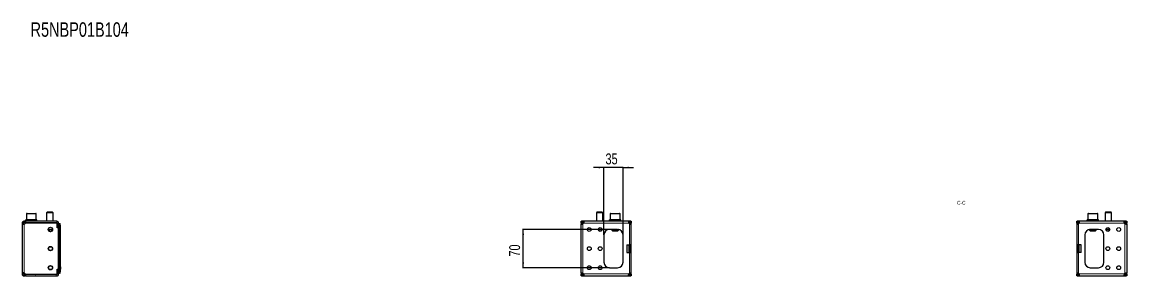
# Model space of a CAD drawing. Header units: millimetres. Extents: x -438 to 3468, y -470 to 660.
# Drawn here: x 1444 to 3468, y 195 to 660 of the extents above; entities that cross this region are included whole.
import ezdxf

# ---------------------------------------------------------------- set-up
doc = ezdxf.new("R2010")
doc.units = ezdxf.units.MM
doc.layers.add('FORMAT', color=7, linetype='Continuous')
doc.styles.add('SLDTEXTSTYLE0', font='TXT', dxfattribs={"width": 0.75})
doc.dimstyles.new('SLDDIMSTYLE0', dxfattribs={"dimtxt": 20, "dimasz": 10, "dimexe": 0, "dimexo": 0.0625, "dimgap": 5, "dimtad": 2, "dimdec": 1, "dimrnd": 1e-09, "dimzin": 12, "dimdsep": 46, "dimtxsty": 'SLDTEXTSTYLE0', "dimsah": 1, "dimcen": 0.09, "dimadec": 0, "dimazin": 3, "dimtfac": 1, "dimtofl": 0, "dimtmove": 0, "dimatfit": 3, "dimfxl": 0, "dimfrac": 2, "dimtolj": 1, "dimtzin": 12, "dimarcsym": 0})
doc.dimstyles.new('SLDDIMSTYLE1', dxfattribs={"dimtxt": 20, "dimasz": 10, "dimexe": 0, "dimexo": 0.0625, "dimgap": 5, "dimtad": 2, "dimdec": 1, "dimrnd": 1e-09, "dimzin": 12, "dimdsep": 46, "dimtxsty": 'SLDTEXTSTYLE0', "dimsah": 1, "dimcen": 0.09, "dimadec": 0, "dimazin": 3, "dimtfac": 1, "dimtmove": 0, "dimatfit": 0, "dimfxl": 0, "dimfrac": 2, "dimtolj": 1, "dimtzin": 12, "dimarcsym": 0})

# ---------------------------------------------------------------- blocks, each defined once
blk = doc.blocks.new('_D_9')
at = {"layer": 'FORMAT'}
for p, q in [((2509.9, 393.4), (2490.7, 393.4)), ((2509.9, 270), (2509.9, 394.4)), ((2544.9, 393.4), (2509.9, 393.4)), ((2544.9, 270), (2544.9, 394.4)), ((2544.9, 393.4), (2564.2, 393.4))]:
    blk.add_line(p, q, dxfattribs=at)
for points in [[(2509.9, 393.4), (2499.9, 395), (2499.9, 391.9)], [(2544.9, 393.4), (2554.9, 391.9), (2554.9, 395)]]:
    blk.add_solid(points, dxfattribs=at)
at = {"layer": 'FORMAT', "insert": (2512.7, 419.2), "char_height": 20, "attachment_point": 1, "style": 'SLDTEXTSTYLE0'}
blk.add_mtext('35', dxfattribs=at)
blk = doc.blocks.new('_D_10')
at = {"layer": 'FORMAT'}
for p, q in [((2519.9, 279.9), (2360.9, 279.9)), ((2361.9, 209.9), (2361.9, 279.9)), ((2519.9, 209.9), (2360.9, 209.9))]:
    blk.add_line(p, q, dxfattribs=at)
for points in [[(2361.9, 279.9), (2360.4, 269.9), (2363.5, 269.9)], [(2361.9, 209.9), (2363.5, 219.9), (2360.4, 219.9)]]:
    blk.add_solid(points, dxfattribs=at)
at = {"layer": 'FORMAT', "insert": (2336.2, 230.2), "char_height": 20, "attachment_point": 1, "rotation": 90, "style": 'SLDTEXTSTYLE0'}
blk.add_mtext('70', dxfattribs=at)

msp = doc.modelspace()

# ---------------------------------------------------------------- linework, layer by layer
at = {"color": 7, "linetype": 'Continuous', "lineweight": 25}
for p, q in [((1451.91, 308.45), (1451.91, 297.45)), ((1452.91, 309.45), (1468.91, 309.45)), ((1469.91, 297.45), (1469.91, 308.45)), ((1489.99, 311.45), (1488.91, 310.37)), ((1488.91, 310.37), (1488.91, 294.95)), ((1500.91, 310.37), (1488.91, 310.37)), ((1499.84, 311.45), (1489.99, 311.45)), ((1500.91, 310.37), (1499.84, 311.45)), ((1500.91, 294.95), (1500.91, 310.37)), ((2497.02, 311.45), (2495.95, 310.37)), ((2495.95, 310.37), (2495.95, 294.95)), ((2507.95, 310.37), (2495.95, 310.37)), ((2506.87, 311.45), (2497.02, 311.45)), ((2507.95, 310.37), (2506.87, 311.45)), ((2507.95, 294.95), (2507.95, 310.37)), ((2521.45, 308.45), (2521.45, 297.45)), ((2522.45, 309.45), (2530.84, 309.45)), ((2530.84, 309.45), (2538.45, 309.45)), ((2539.45, 297.45), (2539.45, 308.45)), ((3396.45, 308.45), (3396.45, 297.45)), ((3397.45, 309.45), (3405.79, 309.45)), ((3405.79, 309.45), (3413.45, 309.45)), ((3414.45, 297.45), (3414.45, 308.45)), ((3429.02, 311.45), (3427.95, 310.37)), ((3427.95, 310.37), (3427.95, 294.95)), ((3439.95, 310.37), (3427.95, 310.37)), ((3438.87, 311.45), (3429.02, 311.45)), ((3439.95, 310.37), (3438.87, 311.45)), ((3439.95, 294.95), (3439.95, 310.37)), ((1446.41, 291.45), (1443.91, 291.45)), ((1443.91, 291.45), (1443.91, 290.23)), ((1443.91, 290.23), (1443.91, 199.67)), ((1446.41, 290.23), (1443.91, 290.23)), ((1446.41, 291.45), (1446.41, 290.23)), ((1447.41, 292.45), (1447.41, 294.95)), ((1449.82, 294.95), (1447.41, 294.95)), ((1449.82, 292.45), (1447.41, 292.45)), ((1449.82, 294.95), (1449.82, 292.45)), ((1449.82, 294.95), (1450.82, 294.95)), ((1450.82, 292.45), (1449.82, 292.45)), ((1450.66, 297.45), (1450.66, 296.45)), ((1450.66, 297.45), (1450.67, 297.45)), ((1450.66, 296.45), (1450.67, 296.45)), ((1450.67, 297.45), (1450.67, 297.2)), ((1451.46, 297.45), (1450.67, 297.45)), ((1450.67, 296.45), (1450.67, 296.7)), ((1451.46, 296.45), (1450.67, 296.45)), ((1507.41, 294.95), (1450.82, 294.95)), ((1450.82, 292.45), (1507.41, 292.45)), ((1450.84, 292.35), (1505.81, 292.35)), ((1451.46, 297.45), (1451.56, 297.45)), ((1451.46, 296.45), (1451.56, 296.45)), ((1451.56, 297.45), (1451.56, 297.2)), ((1453.7, 297.45), (1451.56, 297.45)), ((1451.56, 296.45), (1451.56, 296.7)), ((1453.7, 296.45), (1451.56, 296.45)), ((1453.7, 297.45), (1453.88, 297.45)), ((1453.7, 296.45), (1453.88, 296.45)), ((1453.88, 297.45), (1453.88, 297.2)), ((1457.04, 297.45), (1453.88, 297.45)), ((1453.88, 296.45), (1453.88, 296.7)), ((1457.04, 296.45), (1453.88, 296.45)), ((1454.91, 296.45), (1454.91, 294.95)), ((1457.04, 297.45), (1457.27, 297.45)), ((1457.04, 296.45), (1457.27, 296.45)), ((1457.27, 297.45), (1457.27, 297.2)), ((1460.97, 297.45), (1457.27, 297.45)), ((1457.27, 296.45), (1457.27, 296.7)), ((1460.97, 296.45), (1457.27, 296.45)), ((1460.97, 297.45), (1461.05, 297.45)), ((1460.97, 296.45), (1461.14, 296.45)), ((1461.14, 296.45), (1461.22, 296.45)), ((1461.18, 297.45), (1461.22, 297.45)), ((1461.22, 297.45), (1461.22, 297.2)), ((1464.89, 297.45), (1461.22, 297.45)), ((1461.22, 296.45), (1461.22, 296.7)), ((1464.89, 296.45), (1461.22, 296.45)), ((1464.89, 297.45), (1465.11, 297.45)), ((1464.89, 296.45), (1465.11, 296.45)), ((1465.11, 297.45), (1465.11, 297.2)), ((1468.2, 297.45), (1465.11, 297.45)), ((1465.11, 296.45), (1465.11, 296.7)), ((1468.2, 296.45), (1465.11, 296.45)), ((1466.91, 294.95), (1466.91, 296.45)), ((1468.2, 297.45), (1468.37, 297.45)), ((1468.2, 296.45), (1468.37, 296.45)), ((1468.37, 297.45), (1468.37, 297.2)), ((1470.4, 297.45), (1468.37, 297.45)), ((1468.37, 296.45), (1468.37, 296.7)), ((1470.4, 296.45), (1468.37, 296.45)), ((1470.4, 297.45), (1470.5, 297.45)), ((1470.4, 296.45), (1470.5, 296.45)), ((1470.5, 297.45), (1470.5, 297.2)), ((1471.16, 297.45), (1470.5, 297.45)), ((1470.5, 296.45), (1470.5, 296.7)), ((1471.16, 296.45), (1470.5, 296.45)), ((1471.16, 296.45), (1471.16, 297.45)), ((1484.66, 292.45), (1484.66, 292.35)), ((1484.96, 292.45), (1484.96, 292.35)), ((1486.64, 292.45), (1486.64, 292.35)), ((1489.59, 292.45), (1489.59, 292.35)), ((1493.35, 292.45), (1493.35, 292.35)), ((1497.34, 292.45), (1497.34, 292.35)), ((1500.97, 292.45), (1500.97, 292.35)), ((1503.67, 292.45), (1503.67, 292.35)), ((1505.04, 292.45), (1505.04, 292.35)), ((1505.16, 292.35), (1505.16, 292.45)), ((1508.31, 282.85), (1508.31, 289.85)), ((1508.31, 284.43), (1508.41, 284.21)), ((1508.41, 291.45), (1508.41, 283.5)), ((1510.91, 283.5), (1508.41, 283.5)), ((1510.91, 291.45), (1510.91, 283.5)), ((1510.91, 291.2), (1511.11, 291.2)), ((1510.91, 201.47), (1510.91, 288.92)), ((1511.11, 291.2), (1512.8, 290.74)), ((1511.11, 202.1), (1511.11, 288.3)), ((1513.91, 287.85), (1513.91, 289.3)), ((1513.91, 287.85), (1513.91, 213.4)), ((2467.95, 292.45), (2467.95, 294.95)), ((2467.95, 294.95), (2469.06, 294.95)), ((2469.06, 292.45), (2467.95, 292.45)), ((2467.95, 292.45), (2467.95, 292.35)), ((2467.95, 292.35), (2470.45, 292.35)), ((2467.95, 291.74), (2467.95, 292.35)), ((2467.95, 291.74), (2467.95, 289.67)), ((2467.95, 200.22), (2467.95, 289.67)), ((2467.95, 289.67), (2469.04, 289.67)), ((2472.78, 294.95), (2469.06, 294.95)), ((2472.78, 292.45), (2469.06, 292.45)), ((2470.45, 292.35), (2470.45, 291.74)), ((2470.45, 291.74), (2470.45, 289.92)), ((2555.12, 294.95), (2472.78, 294.95)), ((2472.78, 294.95), (2472.78, 292.73)), ((2520.2, 297.45), (2520.2, 296.45)), ((2520.2, 297.45), (2520.21, 297.45)), ((2520.2, 296.45), (2520.21, 296.45)), ((2520.21, 297.45), (2520.21, 297.2)), ((2521.03, 297.45), (2520.21, 297.45)), ((2520.21, 296.45), (2520.21, 296.7)), ((2521.03, 296.45), (2520.21, 296.45)), ((2521.03, 297.45), (2521.13, 297.45)), ((2521.03, 296.45), (2521.13, 296.45)), ((2521.13, 297.45), (2521.13, 297.2)), ((2523.3, 297.45), (2521.13, 297.45)), ((2521.13, 296.45), (2521.13, 296.7)), ((2523.3, 296.45), (2521.13, 296.45)), ((2523.3, 297.45), (2523.48, 297.45)), ((2523.3, 296.45), (2523.48, 296.45)), ((2523.48, 297.45), (2523.48, 297.2)), ((2526.66, 297.45), (2523.48, 297.45)), ((2523.48, 296.45), (2523.48, 296.7)), ((2526.66, 296.45), (2523.48, 296.45)), ((2524.45, 296.45), (2524.45, 294.95)), ((2526.66, 297.45), (2526.89, 297.45)), ((2526.66, 296.45), (2526.89, 296.45)), ((2526.89, 297.45), (2526.89, 297.2)), ((2530.59, 297.45), (2526.89, 297.45)), ((2526.89, 296.45), (2526.89, 296.7)), ((2530.59, 296.45), (2526.89, 296.45)), ((2530.59, 297.45), (2530.89, 297.45)), ((2530.59, 297.45), (2530.67, 297.45)), ((2530.59, 296.45), (2530.74, 296.45)), ((2530.74, 296.45), (2530.84, 296.45)), ((2530.79, 297.45), (2530.84, 297.45)), ((2530.84, 297.45), (2530.84, 297.2)), ((2534.5, 297.45), (2530.84, 297.45)), ((2530.84, 296.45), (2530.84, 296.7)), ((2534.5, 296.45), (2530.84, 296.45)), ((2534.5, 297.45), (2534.73, 297.45)), ((2534.5, 296.45), (2534.73, 296.45)), ((2534.73, 297.45), (2534.73, 297.2)), ((2537.79, 297.45), (2534.73, 297.45)), ((2534.73, 296.45), (2534.73, 296.7)), ((2537.79, 296.45), (2534.73, 296.45)), ((2536.45, 294.95), (2536.45, 296.45)), ((2537.79, 297.45), (2537.97, 297.45)), ((2537.79, 296.45), (2537.97, 296.45)), ((2537.97, 297.45), (2537.97, 297.2)), ((2539.97, 297.45), (2537.97, 297.45)), ((2537.97, 296.45), (2537.97, 296.7)), ((2539.97, 296.45), (2537.97, 296.45)), ((2539.97, 297.45), (2540.06, 297.45)), ((2539.97, 296.45), (2540.06, 296.45)), ((2540.06, 297.45), (2540.06, 297.2)), ((2540.7, 297.45), (2540.06, 297.45)), ((2540.06, 296.45), (2540.06, 296.7)), ((2540.7, 296.45), (2540.06, 296.45)), ((2540.7, 296.45), (2540.7, 297.45)), ((2555.12, 294.95), (2555.12, 292.45)), ((2558.84, 294.95), (2555.12, 294.95)), ((2558.84, 292.45), (2555.12, 292.45)), ((2557.45, 292.35), (2559.95, 292.35)), ((2557.45, 291.74), (2557.45, 292.35)), ((2557.45, 289.9), (2557.45, 291.74)), ((2558.84, 294.95), (2559.95, 294.95)), ((2559.95, 292.45), (2558.84, 292.45)), ((2559.95, 294.95), (2559.95, 292.45)), ((2559.95, 292.35), (2559.95, 292.45)), ((2559.95, 292.35), (2559.95, 291.74)), ((2559.95, 289.67), (2559.95, 291.74)), ((2559.95, 251.95), (2559.95, 289.67)), ((3375.95, 292.45), (3375.95, 294.95)), ((3375.95, 294.95), (3377.06, 294.95)), ((3377.06, 292.45), (3375.95, 292.45)), ((3375.95, 292.45), (3375.95, 292.35)), ((3375.95, 292.35), (3378.45, 292.35)), ((3375.95, 291.74), (3375.95, 292.35)), ((3375.95, 291.74), (3375.95, 289.67)), ((3375.95, 289.67), (3377.04, 289.67)), ((3375.95, 289.67), (3375.95, 251.95)), ((3380.78, 294.95), (3377.06, 294.95)), ((3380.78, 292.45), (3377.06, 292.45)), ((3378.45, 292.35), (3378.45, 291.74)), ((3378.45, 291.74), (3378.45, 289.92)), ((3380.78, 294.95), (3380.78, 292.73)), ((3463.12, 294.95), (3380.78, 294.95)), ((3395.2, 297.45), (3395.2, 296.45)), ((3395.2, 297.45), (3395.21, 297.45)), ((3395.2, 296.45), (3395.21, 296.45)), ((3395.21, 297.45), (3395.21, 297.2)), ((3396.04, 297.45), (3395.21, 297.45)), ((3395.21, 296.45), (3395.21, 296.7)), ((3396.04, 296.45), (3395.21, 296.45)), ((3396.04, 297.45), (3396.14, 297.45)), ((3396.04, 296.45), (3396.14, 296.45)), ((3396.14, 297.45), (3396.14, 297.2)), ((3398.3, 297.45), (3396.14, 297.45)), ((3396.14, 296.45), (3396.14, 296.7)), ((3398.3, 296.45), (3396.14, 296.45)), ((3398.3, 297.45), (3398.49, 297.45)), ((3398.3, 296.45), (3398.49, 296.45)), ((3398.49, 297.45), (3398.49, 297.2)), ((3401.66, 297.45), (3398.49, 297.45)), ((3398.49, 296.45), (3398.49, 296.7)), ((3401.66, 296.45), (3398.49, 296.45)), ((3399.45, 296.45), (3399.45, 294.95)), ((3401.66, 297.45), (3401.89, 297.45)), ((3401.66, 296.45), (3401.89, 296.45)), ((3401.89, 297.45), (3401.89, 297.2)), ((3405.59, 297.45), (3401.89, 297.45)), ((3401.89, 296.45), (3401.89, 296.7)), ((3405.59, 296.45), (3401.89, 296.45)), ((3405.59, 297.45), (3405.83, 297.45)), ((3405.59, 297.45), (3405.67, 297.45)), ((3405.59, 296.45), (3405.75, 296.45)), ((3405.75, 296.45), (3405.84, 296.45)), ((3405.8, 297.45), (3405.84, 297.45)), ((3405.84, 297.45), (3405.84, 297.2)), ((3409.5, 297.45), (3405.84, 297.45)), ((3405.84, 296.45), (3405.84, 296.7)), ((3409.5, 296.45), (3405.84, 296.45)), ((3409.5, 297.45), (3409.73, 297.45)), ((3409.5, 296.45), (3409.73, 296.45)), ((3409.73, 297.45), (3409.73, 297.2)), ((3412.8, 297.45), (3409.73, 297.45)), ((3409.73, 296.45), (3409.73, 296.7)), ((3412.8, 296.45), (3409.73, 296.45)), ((3411.45, 294.95), (3411.45, 296.45)), ((3412.8, 297.45), (3412.97, 297.45)), ((3412.8, 296.45), (3412.97, 296.45)), ((3412.97, 297.45), (3412.97, 297.2)), ((3414.97, 297.45), (3412.97, 297.45)), ((3412.97, 296.45), (3412.97, 296.7)), ((3414.97, 296.45), (3412.97, 296.45)), ((3414.97, 297.45), (3415.06, 297.45)), ((3414.97, 296.45), (3415.06, 296.45)), ((3415.06, 297.45), (3415.06, 297.2)), ((3415.7, 297.45), (3415.06, 297.45)), ((3415.06, 296.45), (3415.06, 296.7)), ((3415.7, 296.45), (3415.06, 296.45)), ((3415.7, 296.45), (3415.7, 297.45)), ((3463.12, 292.45), (3463.12, 294.95)), ((3466.84, 294.95), (3463.12, 294.95)), ((3466.84, 292.45), (3463.12, 292.45)), ((3465.45, 292.35), (3467.95, 292.35)), ((3465.45, 291.74), (3465.45, 292.35)), ((3465.45, 289.9), (3465.45, 291.74)), ((3466.84, 294.95), (3467.95, 294.95)), ((3467.95, 292.45), (3466.84, 292.45)), ((3467.95, 294.95), (3467.95, 292.45)), ((3467.95, 292.35), (3467.95, 292.45)), ((3467.95, 292.35), (3467.95, 291.74)), ((3467.95, 289.67), (3467.95, 291.74)), ((3467.95, 289.67), (3467.95, 200.22)), ((1499.88, 279.45), (1491.95, 279.45)), ((1510.91, 282.85), (1508.31, 282.85)), ((1510.91, 282.85), (1510.91, 207.05)), ((2506.41, 279.45), (2499.48, 279.45)), ((2509.95, 269.95), (2509.95, 219.95)), ((2534.95, 279.95), (2519.95, 279.95)), ((2521.62, 279.85), (2521.6, 279.85)), ((2521.62, 279.85), (2521.62, 279.85)), ((2521.72, 279.85), (2521.62, 279.85)), ((2521.72, 279.95), (2521.72, 279.85)), ((2524.97, 279.85), (2521.72, 279.85)), ((2524.45, 279.85), (2524.45, 278.52)), ((2524.45, 278.52), (2525.52, 277.45)), ((2524.45, 278.52), (2530.74, 278.52)), ((2524.97, 279.85), (2526.87, 279.85)), ((2525.52, 277.45), (2530.69, 277.45)), ((2527.43, 279.85), (2526.87, 279.85)), ((2533.47, 279.85), (2527.43, 279.85)), ((2530.69, 277.45), (2535.37, 277.45)), ((2530.74, 278.52), (2536.45, 278.52)), ((2534.02, 279.85), (2533.47, 279.85)), ((2534.02, 279.85), (2535.92, 279.85)), ((2535.37, 277.45), (2536.45, 278.52)), ((2536.36, 279.85), (2535.92, 279.85)), ((2536.45, 278.52), (2536.45, 279.83)), ((2544.95, 219.95), (2544.95, 269.95)), ((3390.95, 269.95), (3390.95, 219.95)), ((3399.45, 279.83), (3399.45, 278.52)), ((3399.45, 278.52), (3400.52, 277.45)), ((3399.45, 278.52), (3405.7, 278.52)), ((3399.97, 279.85), (3399.54, 279.85)), ((3399.97, 279.85), (3401.87, 279.85)), ((3400.52, 277.45), (3405.66, 277.45)), ((3415.95, 279.95), (3400.95, 279.95)), ((3402.43, 279.85), (3401.87, 279.85)), ((3408.47, 279.85), (3402.43, 279.85)), ((3405.66, 277.45), (3410.37, 277.45)), ((3405.7, 278.52), (3411.45, 278.52)), ((3409.02, 279.85), (3408.47, 279.85)), ((3409.02, 279.85), (3410.92, 279.85)), ((3410.37, 277.45), (3411.45, 278.52)), ((3414.18, 279.85), (3410.92, 279.85)), ((3411.45, 278.52), (3411.45, 279.85)), ((3414.18, 279.85), (3414.18, 279.95)), ((3414.28, 279.85), (3414.18, 279.85)), ((3414.3, 279.85), (3414.28, 279.85)), ((3414.28, 279.85), (3414.28, 279.85)), ((3425.95, 219.95), (3425.95, 269.95)), ((3436.41, 279.45), (3429.48, 279.45)), ((2551.95, 251.95), (2556.45, 251.95)), ((2551.95, 251.95), (2551.95, 237.95)), ((2559.95, 251.95), (2556.45, 251.95)), ((2557.45, 237.95), (2557.45, 251.95)), ((2559.95, 237.95), (2559.95, 251.95)), ((3379.45, 251.95), (3375.95, 251.95)), ((3375.95, 251.95), (3375.95, 237.95)), ((3378.45, 251.95), (3378.45, 237.95)), ((3383.95, 251.95), (3379.45, 251.95)), ((3383.95, 237.95), (3383.95, 251.95)), ((2551.95, 237.95), (2556.45, 237.95)), ((2556.45, 237.95), (2559.95, 237.95)), ((2559.95, 200.22), (2559.95, 237.95)), ((3375.95, 237.95), (3379.45, 237.95)), ((3375.95, 237.95), (3375.95, 200.22)), ((3383.95, 237.95), (3379.45, 237.95)), ((1508.31, 207.05), (1510.91, 207.05)), ((1508.31, 200.05), (1508.31, 207.05)), ((1508.31, 205.97), (1508.41, 206.18)), ((1508.41, 206.4), (1508.41, 198.45)), ((1510.91, 206.4), (1508.41, 206.4)), ((1510.91, 206.4), (1510.91, 198.45)), ((1513.91, 213.4), (1513.91, 205.2)), ((1514.11, 211.45), (1513.91, 211.45)), ((1514.11, 211.42), (1513.91, 211.42)), ((1514.11, 211.4), (1513.91, 211.4)), ((1514.11, 207.2), (1513.91, 207.2)), ((1514.11, 207.14), (1513.91, 207.14)), ((1513.91, 205.2), (1513.91, 202.55)), ((1513.91, 201.1), (1513.91, 202.55)), ((1514.11, 210.96), (1514.11, 207.64)), ((2519.95, 209.95), (2534.95, 209.95)), ((3400.95, 209.95), (3415.95, 209.95)), ((1443.91, 199.67), (1446.41, 199.67)), ((1443.91, 199.67), (1443.91, 198.45)), ((1443.91, 198.45), (1446.41, 198.45)), ((1446.41, 199.67), (1446.41, 198.45)), ((1447.41, 194.95), (1447.41, 197.45)), ((1447.41, 197.45), (1449.82, 197.45)), ((1447.41, 194.95), (1449.82, 194.95)), ((1449.82, 197.45), (1449.82, 194.95)), ((1449.82, 197.45), (1450.82, 197.45)), ((1450.82, 194.95), (1449.82, 194.95)), ((1507.41, 197.45), (1450.82, 197.45)), ((1450.82, 194.95), (1507.41, 194.95)), ((1505.81, 197.55), (1450.84, 197.55)), ((1511.11, 199.2), (1510.91, 199.2)), ((1512.8, 199.65), (1511.11, 199.2)), ((2467.95, 200.22), (2467.95, 198.16)), ((2467.95, 197.55), (2467.95, 198.16)), ((2470.45, 197.55), (2467.95, 197.55)), ((2467.95, 197.55), (2467.95, 197.45)), ((2467.95, 194.95), (2467.95, 197.45)), ((2467.95, 197.45), (2469.06, 197.45)), ((2469.06, 194.95), (2467.95, 194.95)), ((2469.06, 197.45), (2472.78, 197.45)), ((2469.06, 194.95), (2472.78, 194.95)), ((2470.45, 200), (2470.45, 198.16)), ((2470.45, 198.16), (2470.45, 197.55)), ((2472.78, 197.45), (2472.78, 194.95)), ((2472.78, 194.95), (2555.12, 194.95)), ((2555.12, 197.45), (2558.84, 197.45)), ((2555.12, 194.95), (2555.12, 197.16)), ((2555.12, 194.95), (2558.84, 194.95)), ((2557.45, 198.16), (2557.45, 199.98)), ((2557.45, 197.55), (2557.45, 198.16)), ((2559.95, 197.55), (2557.45, 197.55)), ((2558.84, 197.45), (2559.95, 197.45)), ((2559.95, 194.95), (2558.84, 194.95)), ((2559.95, 200.22), (2558.85, 200.22)), ((2559.95, 198.16), (2559.95, 200.22)), ((2559.95, 198.16), (2559.95, 197.55)), ((2559.95, 197.45), (2559.95, 197.55)), ((2559.95, 197.45), (2559.95, 194.95)), ((3375.95, 200.22), (3375.95, 198.16)), ((3375.95, 197.55), (3375.95, 198.16)), ((3378.45, 197.55), (3375.95, 197.55)), ((3375.95, 197.55), (3375.95, 197.45)), ((3375.95, 194.95), (3375.95, 197.45)), ((3375.95, 197.45), (3377.06, 197.45)), ((3377.06, 194.95), (3375.95, 194.95)), ((3377.06, 197.45), (3380.78, 197.45)), ((3377.06, 194.95), (3380.78, 194.95)), ((3378.45, 200), (3378.45, 198.16)), ((3378.45, 198.16), (3378.45, 197.55)), ((3380.78, 194.95), (3380.78, 197.45)), ((3380.78, 194.95), (3463.12, 194.95)), ((3463.12, 197.45), (3466.84, 197.45)), ((3463.12, 194.95), (3463.12, 197.16)), ((3463.12, 194.95), (3466.84, 194.95)), ((3465.45, 198.16), (3465.45, 199.98)), ((3465.45, 197.55), (3465.45, 198.16)), ((3467.95, 197.55), (3465.45, 197.55)), ((3466.84, 197.45), (3467.95, 197.45)), ((3467.95, 194.95), (3466.84, 194.95)), ((3467.95, 200.22), (3466.85, 200.22)), ((3467.95, 198.16), (3467.95, 200.22)), ((3467.95, 198.16), (3467.95, 197.55)), ((3467.95, 197.45), (3467.95, 197.55)), ((3467.95, 197.45), (3467.95, 194.95))]:
    msp.add_line(p, q, dxfattribs=at)
at = {"color": 8, "linetype": 'Continuous', "lineweight": 18}
for p, q in [((1469.91, 308.45), (1451.91, 308.45)), ((2530.89, 308.45), (2521.45, 308.45)), ((2539.45, 308.45), (2530.89, 308.45)), ((3405.83, 308.45), (3396.45, 308.45)), ((3414.45, 308.45), (3405.83, 308.45)), ((1447.41, 289.67), (1447.41, 200.22)), ((1450.82, 294.95), (1450.82, 292.45)), ((1507.41, 292.45), (1507.41, 294.95)), ((1508.41, 291.45), (1510.91, 291.45)), ((1510.72, 282.85), (1510.72, 283.5)), ((1512.8, 287.85), (1511.11, 288.3)), ((1512.8, 202.55), (1512.8, 287.85)), ((1513.91, 287.85), (1512.8, 287.85)), ((2470.45, 291.74), (2467.95, 291.74)), ((2469.06, 294.95), (2469.06, 292.45)), ((2470.45, 291.45), (2472.53, 291.45)), ((2471.45, 199.67), (2471.45, 290.23)), ((2555.36, 291.45), (2472.53, 291.45)), ((2555.36, 291.45), (2557.45, 291.45)), ((2556.45, 251.95), (2556.45, 290.23)), ((2559.95, 291.74), (2557.45, 291.74)), ((2558.84, 292.45), (2558.84, 294.95)), ((3378.45, 291.74), (3375.95, 291.74)), ((3377.06, 294.95), (3377.06, 292.45)), ((3378.45, 291.45), (3380.53, 291.45)), ((3379.45, 290.23), (3379.45, 251.95)), ((3380.53, 291.45), (3463.36, 291.45)), ((3463.36, 291.45), (3465.45, 291.45)), ((3464.45, 290.23), (3464.45, 199.67)), ((3467.95, 291.74), (3465.45, 291.74)), ((3466.84, 292.45), (3466.84, 294.95)), ((1491.95, 280.45), (1499.88, 280.45)), ((2499.48, 280.45), (2506.41, 280.45)), ((2526.87, 279.95), (2526.87, 279.85)), ((2527.43, 279.95), (2527.43, 279.85)), ((2533.47, 279.95), (2533.47, 279.85)), ((2534.02, 279.95), (2534.02, 279.85)), ((3401.87, 279.95), (3401.87, 279.85)), ((3402.43, 279.95), (3402.43, 279.85)), ((3408.47, 279.95), (3408.47, 279.85)), ((3409.02, 279.95), (3409.02, 279.85)), ((3429.48, 280.45), (3436.41, 280.45)), ((2555.25, 237.95), (2555.25, 251.95)), ((2555.45, 251.95), (2555.45, 237.95)), ((2555.56, 237.95), (2555.56, 251.95)), ((2555.76, 251.95), (2555.76, 237.95)), ((2556.64, 237.95), (2556.64, 251.95)), ((2556.84, 251.95), (2556.84, 237.95)), ((2556.94, 237.95), (2556.94, 251.95)), ((2557.14, 251.95), (2557.14, 237.95)), ((3378.75, 237.95), (3378.75, 251.95)), ((3378.95, 251.95), (3378.95, 237.95)), ((3379.06, 237.95), (3379.06, 251.95)), ((3379.26, 251.95), (3379.26, 237.95)), ((3380.14, 237.95), (3380.14, 251.95)), ((3380.34, 251.95), (3380.34, 237.95)), ((3380.44, 237.95), (3380.44, 251.95)), ((3380.64, 251.95), (3380.64, 237.95)), ((2556.45, 199.67), (2556.45, 237.95)), ((3379.45, 237.95), (3379.45, 199.67)), ((1510.72, 206.4), (1510.72, 207.05)), ((1511.11, 202.1), (1512.8, 202.55)), ((1512.8, 202.55), (1513.91, 202.55)), ((1514.11, 210.96), (1513.91, 210.96)), ((1514.11, 207.64), (1513.91, 207.64)), ((1450.82, 197.45), (1450.82, 194.95)), ((1507.41, 197.45), (1507.41, 194.95)), ((1508.41, 198.45), (1510.91, 198.45)), ((2467.95, 198.16), (2470.45, 198.16)), ((2469.06, 197.45), (2469.06, 194.95)), ((2472.53, 198.45), (2470.45, 198.45)), ((2555.36, 198.45), (2472.53, 198.45)), ((2557.45, 198.45), (2555.36, 198.45)), ((2557.45, 198.16), (2559.95, 198.16)), ((2558.84, 194.95), (2558.84, 197.45)), ((3375.95, 198.16), (3378.45, 198.16)), ((3377.06, 197.45), (3377.06, 194.95)), ((3380.53, 198.45), (3378.45, 198.45)), ((3380.53, 198.45), (3463.36, 198.45)), ((3465.45, 198.45), (3463.36, 198.45)), ((3465.45, 198.16), (3467.95, 198.16)), ((3466.84, 194.95), (3466.84, 197.45))]:
    msp.add_line(p, q, dxfattribs=at)
at = {"color": 7, "linetype": 'Continuous', "lineweight": 25}
for centre, radius in [((1495.91, 279.95), 4), ((2482.95, 279.95), 3.5), ((2502.95, 279.95), 3.5), ((3432.95, 279.95), 3.5), ((3452.95, 279.95), 3.5), ((1495.91, 244.95), 4), ((1495.91, 244.95), 3.5), ((2482.95, 244.95), 3.5), ((2502.95, 244.95), 3.5), ((3432.95, 244.95), 3.5), ((3452.95, 244.95), 3.5), ((1495.91, 209.95), 4), ((1495.91, 209.95), 3.5), ((2482.95, 209.95), 3.5), ((2502.95, 209.95), 3.5), ((3432.95, 209.95), 3.5), ((3452.95, 209.95), 3.5)]:
    msp.add_circle(centre, radius, dxfattribs=at)
for centre, radius, start, end in [((1452.91, 308.45), 1, 90, 180), ((1468.91, 308.45), 1, 0, 90), ((2522.45, 308.45), 1, 90, 180), ((2538.45, 308.45), 1, 0, 90), ((3397.45, 308.45), 1, 90, 180), ((3413.45, 308.45), 1, 0, 90), ((1446.69, 293.1), 3.5, 281.89481, 337.11462), ((1450.84, 291.35), 1, 90, 157.11462), ((1453.56, 292.1), 0.35, 45.58469, 90), ((1468.26, 292.1), 0.35, 90, 134.41531), ((1505.81, 289.85), 2.5, 360, 90), ((1507.41, 291.45), 3.5, 0, 90), ((1507.41, 291.45), 1, 0, 90), ((1512.41, 289.3), 1.5, 0, 75), ((2469.45, 293.1), 3.5, 304.8499, 331.87293), ((2558.45, 293.1), 3.5, 208.12707, 235.1501), ((3377.45, 293.1), 3.5, 304.8499, 331.87293), ((3466.45, 293.1), 3.5, 208.12707, 235.1501), ((1495.91, 279.95), 3.5, 188.21321, 351.78679), ((2519.95, 269.95), 10, 90, 180), ((2534.95, 269.95), 10, 0, 90), ((3400.95, 269.95), 10, 90, 180), ((3415.95, 269.95), 10, 0, 90), ((2519.95, 219.95), 10, 180, 270), ((2534.95, 219.95), 10, 270, 0), ((3400.95, 219.95), 10, 180, 270), ((3415.95, 219.95), 10, 270, 0), ((1446.69, 196.8), 3.5, 22.88538, 78.10519), ((1450.84, 198.55), 1, 202.88538, 270), ((1453.56, 197.8), 0.35, 270, 314.41531), ((1468.26, 197.8), 0.35, 225.58469, 270), ((1505.81, 200.05), 2.5, 270, 0), ((1507.41, 198.45), 1, 270, 360), ((1507.41, 198.45), 3.5, 270, 360), ((1512.41, 201.1), 1.5, 285, 0), ((2469.45, 196.8), 3.5, 28.12707, 55.1501), ((2558.45, 196.8), 3.5, 124.8499, 151.87293), ((3377.45, 196.8), 3.5, 28.12707, 55.1501), ((3466.45, 196.8), 3.5, 124.8499, 151.87293)]:
    msp.add_arc(centre, radius, start, end, dxfattribs=at)
for centre, major_axis, start_param, end_param in [((1499.52, 291.2), (11.57, -3.1), 0.0670375, 0.2530722), ((1499.52, 199.2), (11.57, 3.1), 6.0301131, 6.2161478)]:
    msp.add_ellipse(centre, major_axis=major_axis, ratio=0.2505628, start_param=start_param, end_param=end_param, dxfattribs=at)
at = {"color": 8, "linetype": 'Continuous', "lineweight": 18}
for centre, major_axis, start_param, end_param in [((1512.41, 287.74), (0.38, 3), 4.762686, 6.2664448), ((1512.41, 202.65), (-0.38, 3), 3.1583332, 4.662092)]:
    msp.add_ellipse(centre, major_axis=major_axis, ratio=0.1230384, start_param=start_param, end_param=end_param, dxfattribs=at)
at = {"color": 7, "linetype": 'Continuous', "lineweight": 25}
for points, knots in [([(1447.41, 294.95), (1447.12, 294.93), (1446.57, 294.89), (1445.67, 294.53), (1444.78, 293.86), (1444.06, 292.76), (1443.96, 291.89), (1443.91, 291.45)], [0, 0, 0, 0, 0.16069, 0.3013121, 0.5219513, 0.7535732, 1, 1, 1, 1]), ([(1443.91, 290.23), (1443.97, 290.1), (1444.05, 289.88), (1444.62, 289.69), (1445.22, 289.62), (1445.86, 289.6), (1446.6, 289.61), (1447.14, 289.65), (1447.41, 289.67)], [0, 0, 0, 0, 0.25414868, 0.44821268, 0.57490818, 0.70887241, 0.85046773, 1, 1, 1, 1]), ([(1447.41, 292.45), (1447.33, 292.44), (1447.18, 292.43), (1446.97, 292.35), (1446.8, 292.25), (1446.67, 292.12), (1446.56, 291.98), (1446.44, 291.75), (1446.43, 291.57), (1446.41, 291.45)], [0, 0, 0, 0, 0.1567865, 0.2908092, 0.4035006, 0.4972984, 0.6071328, 0.7261813, 1, 1, 1, 1]), ([(1446.41, 290.23), (1446.43, 290.1), (1446.45, 289.9), (1446.6, 289.69), (1446.73, 289.65), (1446.78, 289.63)], [0, 0, 0, 0, 0.4882324, 0.8197059, 1, 1, 1, 1]), ([(1450.67, 297.2), (1450.67, 297.24), (1450.67, 297.3), (1450.67, 297.38), (1450.66, 297.43), (1450.66, 297.45)], [0, 0, 0, 0, 0.4999808, 0.7499881, 1, 1, 1, 1]), ([(1450.66, 296.45), (1450.66, 296.47), (1450.67, 296.51), (1450.67, 296.59), (1450.67, 296.66), (1450.67, 296.7)], [0, 0, 0, 0, 0.2501401, 0.5002802, 1, 1, 1, 1]), ([(1451.56, 297.2), (1451.55, 297.24), (1451.52, 297.3), (1451.49, 297.38), (1451.47, 297.43), (1451.46, 297.45)], [0, 0, 0, 0, 0.4999808, 0.7499881, 1, 1, 1, 1]), ([(1451.46, 296.45), (1451.47, 296.47), (1451.49, 296.51), (1451.52, 296.59), (1451.55, 296.66), (1451.56, 296.7)], [0, 0, 0, 0, 0.2501401, 0.5002802, 1, 1, 1, 1]), ([(1453.88, 297.2), (1453.85, 297.24), (1453.81, 297.3), (1453.75, 297.38), (1453.72, 297.43), (1453.7, 297.45)], [0, 0, 0, 0, 0.49998083, 0.7499881, 1, 1, 1, 1]), ([(1453.7, 296.45), (1453.72, 296.47), (1453.75, 296.51), (1453.81, 296.59), (1453.85, 296.66), (1453.88, 296.7)], [0, 0, 0, 0, 0.2501401, 0.5002802, 1, 1, 1, 1]), ([(1457.27, 297.2), (1457.23, 297.24), (1457.18, 297.3), (1457.1, 297.38), (1457.06, 297.43), (1457.04, 297.45)], [0, 0, 0, 0, 0.4999808, 0.7499881, 1, 1, 1, 1]), ([(1457.04, 296.45), (1457.06, 296.47), (1457.1, 296.51), (1457.18, 296.59), (1457.23, 296.66), (1457.27, 296.7)], [0, 0, 0, 0, 0.2501401, 0.5002802, 1, 1, 1, 1]), ([(1461.22, 297.2), (1461.17, 297.24), (1461.11, 297.3), (1461.03, 297.38), (1460.99, 297.43), (1460.97, 297.45)], [0, 0, 0, 0, 0.4999808, 0.7499881, 1, 1, 1, 1]), ([(1460.97, 296.45), (1460.99, 296.47), (1461.03, 296.51), (1461.11, 296.59), (1461.17, 296.66), (1461.22, 296.7)], [0, 0, 0, 0, 0.2501401, 0.5002802, 1, 1, 1, 1]), ([(1461.22, 297.2), (1461.2, 297.27), (1461.18, 297.4), (1461.15, 297.43), (1461.14, 297.45)], [0, 0, 0, 0, 0.5617942, 1, 1, 1, 1]), ([(1461.22, 296.7), (1461.2, 296.62), (1461.18, 296.49), (1461.15, 296.46), (1461.14, 296.45)], [0, 0, 0, 0, 0.5617942, 1, 1, 1, 1]), ([(1465.11, 297.2), (1465.08, 297.24), (1465.02, 297.3), (1464.94, 297.38), (1464.9, 297.43), (1464.89, 297.45)], [0, 0, 0, 0, 0.4999808, 0.7499881, 1, 1, 1, 1]), ([(1464.89, 296.45), (1464.9, 296.47), (1464.94, 296.51), (1465.02, 296.59), (1465.08, 296.66), (1465.11, 296.7)], [0, 0, 0, 0, 0.2501401, 0.5002802, 1, 1, 1, 1]), ([(1468.37, 297.2), (1468.34, 297.24), (1468.3, 297.3), (1468.24, 297.38), (1468.21, 297.43), (1468.2, 297.45)], [0, 0, 0, 0, 0.4999808, 0.7499881, 1, 1, 1, 1]), ([(1468.2, 296.45), (1468.21, 296.47), (1468.24, 296.51), (1468.3, 296.59), (1468.34, 296.66), (1468.37, 296.7)], [0, 0, 0, 0, 0.25014008, 0.50028016, 1, 1, 1, 1]), ([(1470.5, 297.2), (1470.48, 297.24), (1470.46, 297.3), (1470.43, 297.38), (1470.41, 297.43), (1470.4, 297.45)], [0, 0, 0, 0, 0.4999808, 0.7499881, 1, 1, 1, 1]), ([(1470.4, 296.45), (1470.41, 296.47), (1470.43, 296.51), (1470.46, 296.59), (1470.48, 296.66), (1470.5, 296.7)], [0, 0, 0, 0, 0.2501401, 0.5002802, 1, 1, 1, 1]), ([(1484.92, 292.35), (1484.92, 292.36), (1484.91, 292.39), (1484.9, 292.43), (1484.9, 292.45)], [0, 0, 0, 0, 0.374848, 1, 1, 1, 1]), ([(1486.56, 292.35), (1486.55, 292.36), (1486.53, 292.39), (1486.51, 292.43), (1486.5, 292.45)], [0, 0, 0, 0, 0.374848, 1, 1, 1, 1]), ([(1489.46, 292.35), (1489.45, 292.36), (1489.42, 292.39), (1489.4, 292.43), (1489.38, 292.45)], [0, 0, 0, 0, 0.374848, 1, 1, 1, 1]), ([(1493.2, 292.35), (1493.19, 292.36), (1493.15, 292.39), (1493.12, 292.43), (1493.1, 292.45)], [0, 0, 0, 0, 0.374848, 1, 1, 1, 1]), ([(1497.2, 292.35), (1497.19, 292.36), (1497.15, 292.39), (1497.12, 292.43), (1497.1, 292.45)], [0, 0, 0, 0, 0.374848, 1, 1, 1, 1]), ([(1500.85, 292.35), (1500.84, 292.36), (1500.81, 292.39), (1500.78, 292.43), (1500.77, 292.45)], [0, 0, 0, 0, 0.374848, 1, 1, 1, 1]), ([(1503.59, 292.35), (1503.59, 292.36), (1503.57, 292.39), (1503.55, 292.43), (1503.54, 292.45)], [0, 0, 0, 0, 0.374848, 1, 1, 1, 1]), ([(1505.02, 292.35), (1505.02, 292.36), (1505.01, 292.39), (1505.01, 292.43), (1505, 292.45)], [0, 0, 0, 0, 0.37484796, 1, 1, 1, 1]), ([(2467.95, 289.67), (2467.97, 289.66), (2468.02, 289.63), (2468.42, 289.61), (2469.13, 289.65), (2470.23, 289.87), (2471.03, 290.1), (2471.45, 290.23)], [0, 0, 0, 0, 0.1708405, 0.3192172, 0.5481031, 0.7678223, 1, 1, 1, 1]), ([(2472.53, 291.45), (2472.59, 291.71), (2472.69, 292.2), (2472.83, 293.02), (2472.94, 293.73), (2472.95, 294.29), (2472.93, 294.65), (2472.88, 294.9), (2472.81, 294.93), (2472.78, 294.95)], [0, 0, 0, 0, 0.1440667, 0.2712756, 0.4749075, 0.5979974, 0.7263376, 0.8602454, 1, 1, 1, 1]), ([(2520.21, 297.2), (2520.2, 297.24), (2520.2, 297.3), (2520.2, 297.38), (2520.2, 297.43), (2520.2, 297.45)], [0, 0, 0, 0, 0.4999808, 0.7499881, 1, 1, 1, 1]), ([(2520.2, 296.45), (2520.2, 296.47), (2520.2, 296.51), (2520.2, 296.59), (2520.2, 296.66), (2520.21, 296.7)], [0, 0, 0, 0, 0.2501401, 0.5002802, 1, 1, 1, 1]), ([(2521.13, 297.2), (2521.12, 297.24), (2521.09, 297.3), (2521.06, 297.38), (2521.04, 297.43), (2521.03, 297.45)], [0, 0, 0, 0, 0.49998083, 0.7499881, 1, 1, 1, 1]), ([(2521.03, 296.45), (2521.04, 296.47), (2521.06, 296.51), (2521.09, 296.59), (2521.12, 296.66), (2521.13, 296.7)], [0, 0, 0, 0, 0.25014008, 0.50028016, 1, 1, 1, 1]), ([(2523.48, 297.2), (2523.45, 297.24), (2523.41, 297.3), (2523.35, 297.38), (2523.32, 297.43), (2523.3, 297.45)], [0, 0, 0, 0, 0.4999808, 0.7499881, 1, 1, 1, 1]), ([(2523.3, 296.45), (2523.32, 296.47), (2523.35, 296.51), (2523.41, 296.59), (2523.45, 296.66), (2523.48, 296.7)], [0, 0, 0, 0, 0.25014008, 0.50028016, 1, 1, 1, 1]), ([(2526.89, 297.2), (2526.85, 297.24), (2526.79, 297.3), (2526.71, 297.38), (2526.68, 297.43), (2526.66, 297.45)], [0, 0, 0, 0, 0.4999808, 0.7499881, 1, 1, 1, 1]), ([(2526.66, 296.45), (2526.68, 296.47), (2526.71, 296.51), (2526.79, 296.59), (2526.85, 296.66), (2526.89, 296.7)], [0, 0, 0, 0, 0.2501401, 0.5002802, 1, 1, 1, 1]), ([(2530.84, 297.2), (2530.8, 297.24), (2530.73, 297.3), (2530.65, 297.38), (2530.61, 297.43), (2530.59, 297.45)], [0, 0, 0, 0, 0.4999808, 0.7499881, 1, 1, 1, 1]), ([(2530.59, 296.45), (2530.61, 296.47), (2530.65, 296.51), (2530.73, 296.59), (2530.8, 296.66), (2530.84, 296.7)], [0, 0, 0, 0, 0.2501401, 0.5002802, 1, 1, 1, 1]), ([(2530.84, 297.2), (2530.82, 297.27), (2530.79, 297.4), (2530.76, 297.43), (2530.74, 297.45)], [0, 0, 0, 0, 0.5617942, 1, 1, 1, 1]), ([(2530.84, 296.7), (2530.82, 296.62), (2530.79, 296.49), (2530.76, 296.46), (2530.74, 296.45)], [0, 0, 0, 0, 0.5617942, 1, 1, 1, 1]), ([(2534.73, 297.2), (2534.69, 297.24), (2534.63, 297.3), (2534.56, 297.38), (2534.52, 297.43), (2534.5, 297.45)], [0, 0, 0, 0, 0.49998083, 0.7499881, 1, 1, 1, 1]), ([(2534.5, 296.45), (2534.52, 296.47), (2534.56, 296.51), (2534.63, 296.59), (2534.69, 296.66), (2534.73, 296.7)], [0, 0, 0, 0, 0.2501401, 0.5002802, 1, 1, 1, 1]), ([(2537.97, 297.2), (2537.94, 297.24), (2537.9, 297.3), (2537.84, 297.38), (2537.81, 297.43), (2537.79, 297.45)], [0, 0, 0, 0, 0.4999808, 0.7499881, 1, 1, 1, 1]), ([(2537.79, 296.45), (2537.81, 296.47), (2537.84, 296.51), (2537.9, 296.59), (2537.94, 296.66), (2537.97, 296.7)], [0, 0, 0, 0, 0.2501401, 0.5002802, 1, 1, 1, 1]), ([(2540.06, 297.2), (2540.05, 297.24), (2540.02, 297.3), (2539.99, 297.38), (2539.98, 297.43), (2539.97, 297.45)], [0, 0, 0, 0, 0.4999808, 0.7499881, 1, 1, 1, 1]), ([(2539.97, 296.45), (2539.98, 296.47), (2539.99, 296.51), (2540.02, 296.59), (2540.05, 296.66), (2540.06, 296.7)], [0, 0, 0, 0, 0.2501401, 0.5002802, 1, 1, 1, 1]), ([(2555.12, 294.95), (2555.09, 294.93), (2555.03, 294.89), (2554.96, 294.53), (2554.94, 293.86), (2555.08, 292.76), (2555.26, 291.89), (2555.36, 291.45)], [0, 0, 0, 0, 0.16069, 0.3013121, 0.5219513, 0.7535732, 1, 1, 1, 1]), ([(2556.45, 290.23), (2556.9, 290.1), (2557.71, 289.88), (2558.62, 289.69), (2559.21, 289.62), (2559.61, 289.6), (2559.89, 289.61), (2559.93, 289.65), (2559.95, 289.67)], [0, 0, 0, 0, 0.2541487, 0.4482127, 0.5749082, 0.7088724, 0.8504677, 1, 1, 1, 1]), ([(3375.95, 289.67), (3375.97, 289.66), (3376.02, 289.63), (3376.42, 289.61), (3377.13, 289.65), (3378.23, 289.87), (3379.03, 290.1), (3379.45, 290.23)], [0, 0, 0, 0, 0.1708405, 0.3192172, 0.5481031, 0.7678223, 1, 1, 1, 1]), ([(3380.53, 291.45), (3380.59, 291.71), (3380.69, 292.2), (3380.83, 293.02), (3380.94, 293.73), (3380.95, 294.29), (3380.93, 294.65), (3380.88, 294.9), (3380.81, 294.93), (3380.78, 294.95)], [0, 0, 0, 0, 0.1440667, 0.2712756, 0.4749075, 0.5979974, 0.7263376, 0.8602454, 1, 1, 1, 1]), ([(3395.21, 297.2), (3395.2, 297.24), (3395.2, 297.3), (3395.2, 297.38), (3395.2, 297.43), (3395.2, 297.45)], [0, 0, 0, 0, 0.4999808, 0.7499881, 1, 1, 1, 1]), ([(3395.2, 296.45), (3395.2, 296.47), (3395.2, 296.51), (3395.2, 296.59), (3395.2, 296.66), (3395.21, 296.7)], [0, 0, 0, 0, 0.2501401, 0.5002802, 1, 1, 1, 1]), ([(3396.14, 297.2), (3396.12, 297.24), (3396.09, 297.3), (3396.06, 297.38), (3396.04, 297.43), (3396.04, 297.45)], [0, 0, 0, 0, 0.4999808, 0.7499881, 1, 1, 1, 1]), ([(3396.04, 296.45), (3396.04, 296.47), (3396.06, 296.51), (3396.09, 296.59), (3396.12, 296.66), (3396.14, 296.7)], [0, 0, 0, 0, 0.2501401, 0.5002802, 1, 1, 1, 1]), ([(3398.49, 297.2), (3398.45, 297.24), (3398.41, 297.3), (3398.35, 297.38), (3398.32, 297.43), (3398.3, 297.45)], [0, 0, 0, 0, 0.49998083, 0.7499881, 1, 1, 1, 1]), ([(3398.3, 296.45), (3398.32, 296.47), (3398.35, 296.51), (3398.41, 296.59), (3398.45, 296.66), (3398.49, 296.7)], [0, 0, 0, 0, 0.2501401, 0.5002802, 1, 1, 1, 1]), ([(3401.89, 297.2), (3401.85, 297.24), (3401.8, 297.3), (3401.72, 297.38), (3401.68, 297.43), (3401.66, 297.45)], [0, 0, 0, 0, 0.4999808, 0.7499881, 1, 1, 1, 1]), ([(3401.66, 296.45), (3401.68, 296.47), (3401.72, 296.51), (3401.8, 296.59), (3401.85, 296.66), (3401.89, 296.7)], [0, 0, 0, 0, 0.2501401, 0.5002802, 1, 1, 1, 1]), ([(3405.84, 297.2), (3405.8, 297.24), (3405.74, 297.3), (3405.66, 297.38), (3405.61, 297.43), (3405.59, 297.45)], [0, 0, 0, 0, 0.4999808, 0.7499881, 1, 1, 1, 1]), ([(3405.59, 296.45), (3405.61, 296.47), (3405.66, 296.51), (3405.74, 296.59), (3405.8, 296.66), (3405.84, 296.7)], [0, 0, 0, 0, 0.25014008, 0.50028016, 1, 1, 1, 1]), ([(3405.84, 297.2), (3405.83, 297.27), (3405.79, 297.4), (3405.76, 297.43), (3405.75, 297.45)], [0, 0, 0, 0, 0.5617942, 1, 1, 1, 1]), ([(3405.84, 296.7), (3405.83, 296.62), (3405.79, 296.49), (3405.76, 296.46), (3405.75, 296.45)], [0, 0, 0, 0, 0.5617942, 1, 1, 1, 1]), ([(3409.73, 297.2), (3409.7, 297.24), (3409.64, 297.3), (3409.56, 297.38), (3409.52, 297.43), (3409.5, 297.45)], [0, 0, 0, 0, 0.4999808, 0.7499881, 1, 1, 1, 1]), ([(3409.5, 296.45), (3409.52, 296.47), (3409.56, 296.51), (3409.64, 296.59), (3409.7, 296.66), (3409.73, 296.7)], [0, 0, 0, 0, 0.2501401, 0.5002802, 1, 1, 1, 1]), ([(3412.97, 297.2), (3412.94, 297.24), (3412.9, 297.3), (3412.84, 297.38), (3412.81, 297.43), (3412.8, 297.45)], [0, 0, 0, 0, 0.4999808, 0.7499881, 1, 1, 1, 1]), ([(3412.8, 296.45), (3412.81, 296.47), (3412.84, 296.51), (3412.9, 296.59), (3412.94, 296.66), (3412.97, 296.7)], [0, 0, 0, 0, 0.2501401, 0.5002802, 1, 1, 1, 1]), ([(3415.06, 297.2), (3415.05, 297.24), (3415.03, 297.3), (3415, 297.38), (3414.98, 297.43), (3414.97, 297.45)], [0, 0, 0, 0, 0.4999808, 0.7499881, 1, 1, 1, 1]), ([(3414.97, 296.45), (3414.98, 296.47), (3415, 296.51), (3415.03, 296.59), (3415.05, 296.66), (3415.06, 296.7)], [0, 0, 0, 0, 0.2501401, 0.5002802, 1, 1, 1, 1]), ([(3463.12, 294.95), (3463.09, 294.93), (3463.03, 294.89), (3462.96, 294.53), (3462.94, 293.86), (3463.08, 292.76), (3463.26, 291.89), (3463.36, 291.45)], [0, 0, 0, 0, 0.16069, 0.3013121, 0.5219513, 0.7535732, 1, 1, 1, 1]), ([(3464.45, 290.23), (3464.9, 290.1), (3465.71, 289.88), (3466.62, 289.69), (3467.21, 289.62), (3467.61, 289.6), (3467.89, 289.61), (3467.93, 289.65), (3467.95, 289.67)], [0, 0, 0, 0, 0.2541487, 0.4482127, 0.5749082, 0.7088724, 0.8504677, 1, 1, 1, 1]), ([(2521.6, 279.85), (2521.56, 279.85), (2521.47, 279.86), (2521.34, 279.89), (2521.26, 279.93), (2521.24, 279.95)], [0, 0, 0, 0, 0.4181065, 0.8377329, 1, 1, 1, 1]), ([(2524.97, 279.85), (2524.91, 279.85), (2524.79, 279.85), (2524.73, 279.92), (2524.7, 279.95)], [0, 0, 0, 0, 0.594904, 1, 1, 1, 1]), ([(3411.2, 279.95), (3411.18, 279.92), (3411.13, 279.87), (3411.02, 279.85), (3410.94, 279.85), (3410.92, 279.85)], [0, 0, 0, 0, 0.31995748, 0.82405984, 1, 1, 1, 1]), ([(3414.66, 279.95), (3414.61, 279.92), (3414.52, 279.87), (3414.39, 279.85), (3414.32, 279.85), (3414.3, 279.85)], [0, 0, 0, 0, 0.34226, 0.7273166, 1, 1, 1, 1]), ([(1514.11, 211.4), (1514.11, 211.39), (1514.11, 211.37), (1514.11, 211.26), (1514.11, 211.11), (1514.11, 211.01), (1514.11, 210.96)], [0, 0, 0, 0, 0.2813032, 0.555629, 0.7738783, 1, 1, 1, 1]), ([(1514.11, 207.64), (1514.11, 207.57), (1514.11, 207.44), (1514.11, 207.3), (1514.11, 207.21), (1514.11, 207.2), (1514.11, 207.2)], [0, 0, 0, 0, 0.285197, 0.5604282, 0.7770436, 1, 1, 1, 1]), ([(1447.41, 200.22), (1447.1, 200.24), (1446.51, 200.26), (1445.56, 200.28), (1444.7, 200.24), (1444.04, 200.02), (1443.96, 199.79), (1443.91, 199.67)], [0, 0, 0, 0, 0.1708405, 0.3192172, 0.5481031, 0.7678223, 1, 1, 1, 1]), ([(1443.91, 198.45), (1443.93, 198.19), (1443.96, 197.7), (1444.25, 196.87), (1444.71, 196.16), (1445.34, 195.6), (1445.95, 195.24), (1446.66, 195), (1447.16, 194.96), (1447.41, 194.95)], [0, 0, 0, 0, 0.1440667, 0.2712756, 0.4749075, 0.5979974, 0.7263376, 0.8602454, 1, 1, 1, 1]), ([(1447.41, 200.22), (1447.32, 200.24), (1447.16, 200.26), (1446.94, 200.28), (1446.77, 200.26), (1446.64, 200.21), (1446.54, 200.13), (1446.44, 199.96), (1446.42, 199.79), (1446.41, 199.67)], [0, 0, 0, 0, 0.1543587, 0.2872828, 0.4004353, 0.4965437, 0.6043139, 0.7231511, 1, 1, 1, 1]), ([(1446.41, 198.45), (1446.43, 198.31), (1446.45, 198.12), (1446.58, 197.9), (1446.68, 197.76), (1446.82, 197.63), (1447, 197.53), (1447.2, 197.46), (1447.34, 197.45), (1447.41, 197.45)], [0, 0, 0, 0, 0.2941026, 0.4063735, 0.4970139, 0.6118531, 0.7316911, 0.860101, 1, 1, 1, 1]), ([(2471.45, 199.67), (2470.99, 199.79), (2470.19, 200.01), (2469.28, 200.21), (2468.69, 200.27), (2468.29, 200.3), (2468, 200.28), (2467.97, 200.24), (2467.95, 200.22)], [0, 0, 0, 0, 0.25414868, 0.44821268, 0.57490818, 0.70887241, 0.85046773, 1, 1, 1, 1]), ([(2472.78, 194.95), (2472.81, 194.97), (2472.87, 195.01), (2472.94, 195.36), (2472.96, 196.03), (2472.82, 197.14), (2472.63, 198), (2472.53, 198.45)], [0, 0, 0, 0, 0.16069, 0.3013121, 0.5219513, 0.7535732, 1, 1, 1, 1]), ([(2555.36, 198.45), (2555.31, 198.19), (2555.21, 197.7), (2555.06, 196.87), (2554.96, 196.16), (2554.94, 195.6), (2554.96, 195.24), (2555.02, 195), (2555.08, 194.96), (2555.12, 194.95)], [0, 0, 0, 0, 0.1440667, 0.2712756, 0.4749075, 0.5979974, 0.7263376, 0.8602454, 1, 1, 1, 1]), ([(2559.95, 200.22), (2559.92, 200.24), (2559.88, 200.26), (2559.48, 200.28), (2558.77, 200.24), (2557.67, 200.02), (2556.86, 199.79), (2556.45, 199.67)], [0, 0, 0, 0, 0.1708405, 0.3192172, 0.5481031, 0.7678223, 1, 1, 1, 1]), ([(3379.45, 199.67), (3378.99, 199.79), (3378.19, 200.01), (3377.28, 200.21), (3376.69, 200.27), (3376.29, 200.3), (3376, 200.28), (3375.97, 200.24), (3375.95, 200.22)], [0, 0, 0, 0, 0.2541487, 0.4482127, 0.5749082, 0.7088724, 0.8504677, 1, 1, 1, 1]), ([(3380.78, 194.95), (3380.81, 194.97), (3380.87, 195.01), (3380.94, 195.36), (3380.96, 196.03), (3380.82, 197.14), (3380.63, 198), (3380.53, 198.45)], [0, 0, 0, 0, 0.16069, 0.3013121, 0.5219513, 0.7535732, 1, 1, 1, 1]), ([(3463.36, 198.45), (3463.31, 198.19), (3463.21, 197.7), (3463.06, 196.87), (3462.96, 196.16), (3462.94, 195.6), (3462.96, 195.24), (3463.02, 195), (3463.08, 194.96), (3463.12, 194.95)], [0, 0, 0, 0, 0.1440667, 0.2712756, 0.4749075, 0.5979974, 0.7263376, 0.8602454, 1, 1, 1, 1]), ([(3467.95, 200.22), (3467.92, 200.24), (3467.88, 200.26), (3467.48, 200.28), (3466.77, 200.24), (3465.67, 200.02), (3464.86, 199.79), (3464.45, 199.67)], [0, 0, 0, 0, 0.1708405, 0.3192172, 0.5481031, 0.7678223, 1, 1, 1, 1])]:
    msp.add_open_spline(points, degree=3, knots=knots, dxfattribs=at)

# ---------------------------------------------------------------- texts
at = {"layer": 'FORMAT', "style": 'SLDTEXTSTYLE0'}
for s, insert, char_height, attachment_point in [('R5NBP01B104', (1459.46, 659.41), 26.4583, 1), ('C-C', (3164.67, 332.45), 7, 2)]:
    msp.add_mtext(s, dxfattribs=dict(at, insert=insert, char_height=char_height, attachment_point=attachment_point))

# ---------------------------------------------------------------- dimensions: what is measured, and where the dimension line sits
at = {"layer": 'FORMAT'}
dim = msp.add_linear_dim(base=(2509.95, 393.45), p1=(2544.95, 269.95), p2=(2509.95, 269.95), dimstyle='SLDDIMSTYLE1', dxfattribs=at)
dim.commit()
dim.dimension.update_dxf_attribs({"geometry": '_D_9', "text_midpoint": (2527.45, 393.45), "dimtype": 160})
dim = msp.add_linear_dim(base=(2361.94, 279.95), p1=(2519.95, 209.95), p2=(2519.95, 279.95), angle=90, dimstyle='SLDDIMSTYLE0', dxfattribs=at)
dim.commit()
dim.dimension.update_dxf_attribs({"geometry": '_D_10', "text_midpoint": (2361.94, 244.95), "dimtype": 160})

doc.saveas('drawing.dxf')
